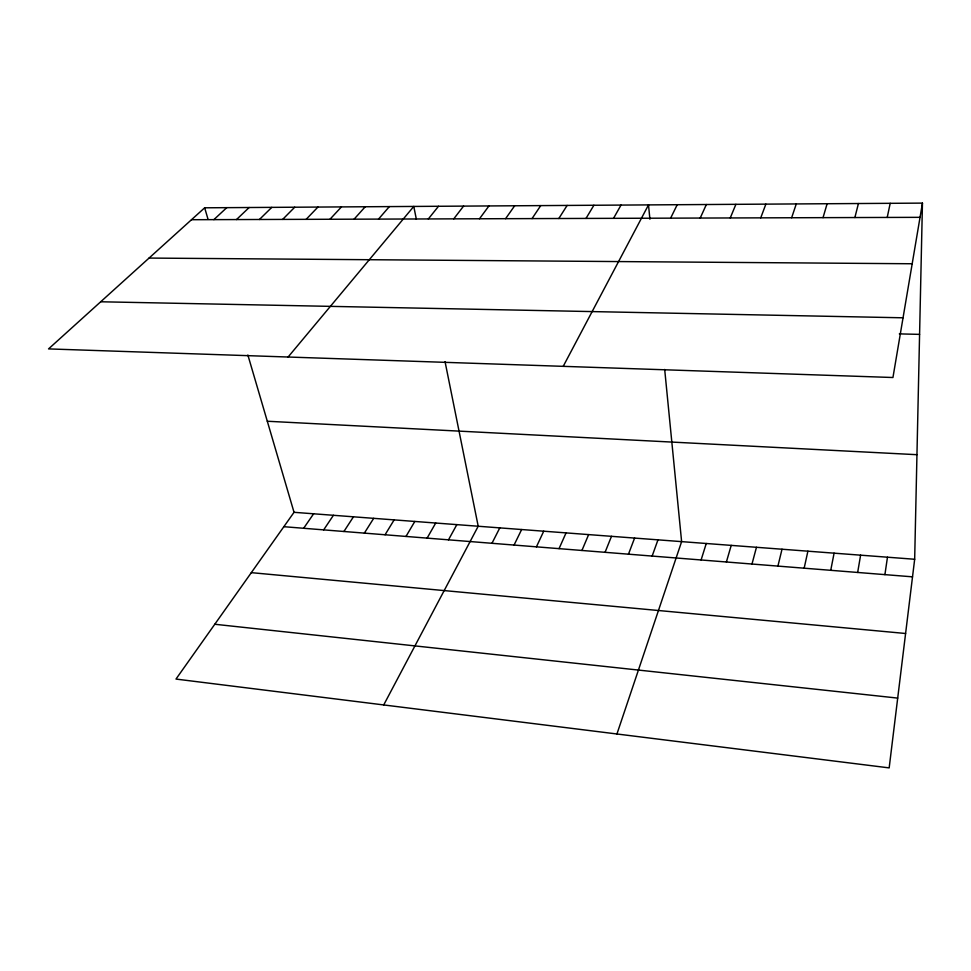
<?xml version="1.0" encoding="UTF-8"?>
<svg xmlns="http://www.w3.org/2000/svg" width="971" height="971" viewBox="0 0 971 971"><rect width="100%" height="100%" fill="white"/><g stroke="black" fill="none" stroke-linecap="round" stroke-linejoin="round"><path stroke-width="1.46" d="M247.872 355.022L294.031 512.312L175.982 679.069L889.169 767.891L914.67 559.26L922.45 203.109L204.675 207.806L48.55 348.905L892.944 377.513L922.45 203.109M884.909 574.638L887.47 557.208M857.66 572.453L860.609 555.169M830.739 570.317L834.089 553.167M887.215 217.443L890.201 203.315M804.158 568.193L807.896 551.188M777.917 566.105L782.019 549.222M854.881 217.54L858.425 203.534M751.991 564.03L756.458 547.292M726.393 561.991L731.212 545.386M823.032 217.65L827.122 203.728M701.098 559.976L706.257 543.493M616.937 733.979L681.618 541.636L664.686 369.441M791.644 217.747L796.269 203.934M652.148 556.067L657.974 539.84M760.73 217.856L765.864 204.141M628.468 554.186L634.597 538.068M605.067 552.317L611.487 536.32M730.253 217.953L735.897 204.335M581.92 550.472L588.644 534.596M559.053 548.639L566.057 532.885M700.225 218.05L706.354 204.529M536.429 546.843L543.724 531.198M514.072 545.059L521.645 529.523M670.633 218.147L677.224 204.711M491.969 543.299L499.798 527.872M563.216 366.334L648.507 204.905L649.915 219.228M383.715 704.934L478.205 526.246L445.046 361.661M448.493 539.827L456.843 524.631M613.538 218.329L621.015 205.087M427.106 538.128L435.712 523.029M405.975 536.441L414.811 521.451M585.999 218.426L593.888 205.257M385.062 534.766L394.141 519.886M364.368 533.115L373.689 518.332M558.823 218.511L567.125 205.439M343.916 531.489L353.456 516.803M323.671 529.875L333.429 515.285M532.035 218.596L540.726 205.609M303.656 528.273L313.621 513.793M505.588 218.681L514.666 205.779M479.504 218.766L488.947 205.949M453.76 218.851L463.568 206.107M428.345 218.936L438.504 206.277M288.096 357.025L413.78 206.435L416.365 219.3M378.52 219.106L389.359 206.592M354.087 219.179L365.242 206.75M329.97 219.264L341.44 206.908M306.156 219.337L317.93 207.066M282.646 219.41L294.723 207.224M259.427 219.495L271.783 207.369M236.499 219.567L249.146 207.515M213.863 219.64L226.765 207.66M191.493 219.713L920.047 217.334M149.049 258.068L912.182 263.76M100.705 301.775L903.042 317.796M899.328 333.89L919.586 334.376M267.304 421.244L916.952 454.695M294.031 512.312L914.67 559.26M283.835 526.695L912.522 576.835M251.307 572.647L905.591 633.493M214.773 624.256L897.702 698.1M204.675 207.806L208.037 219.288"/></g></svg>
